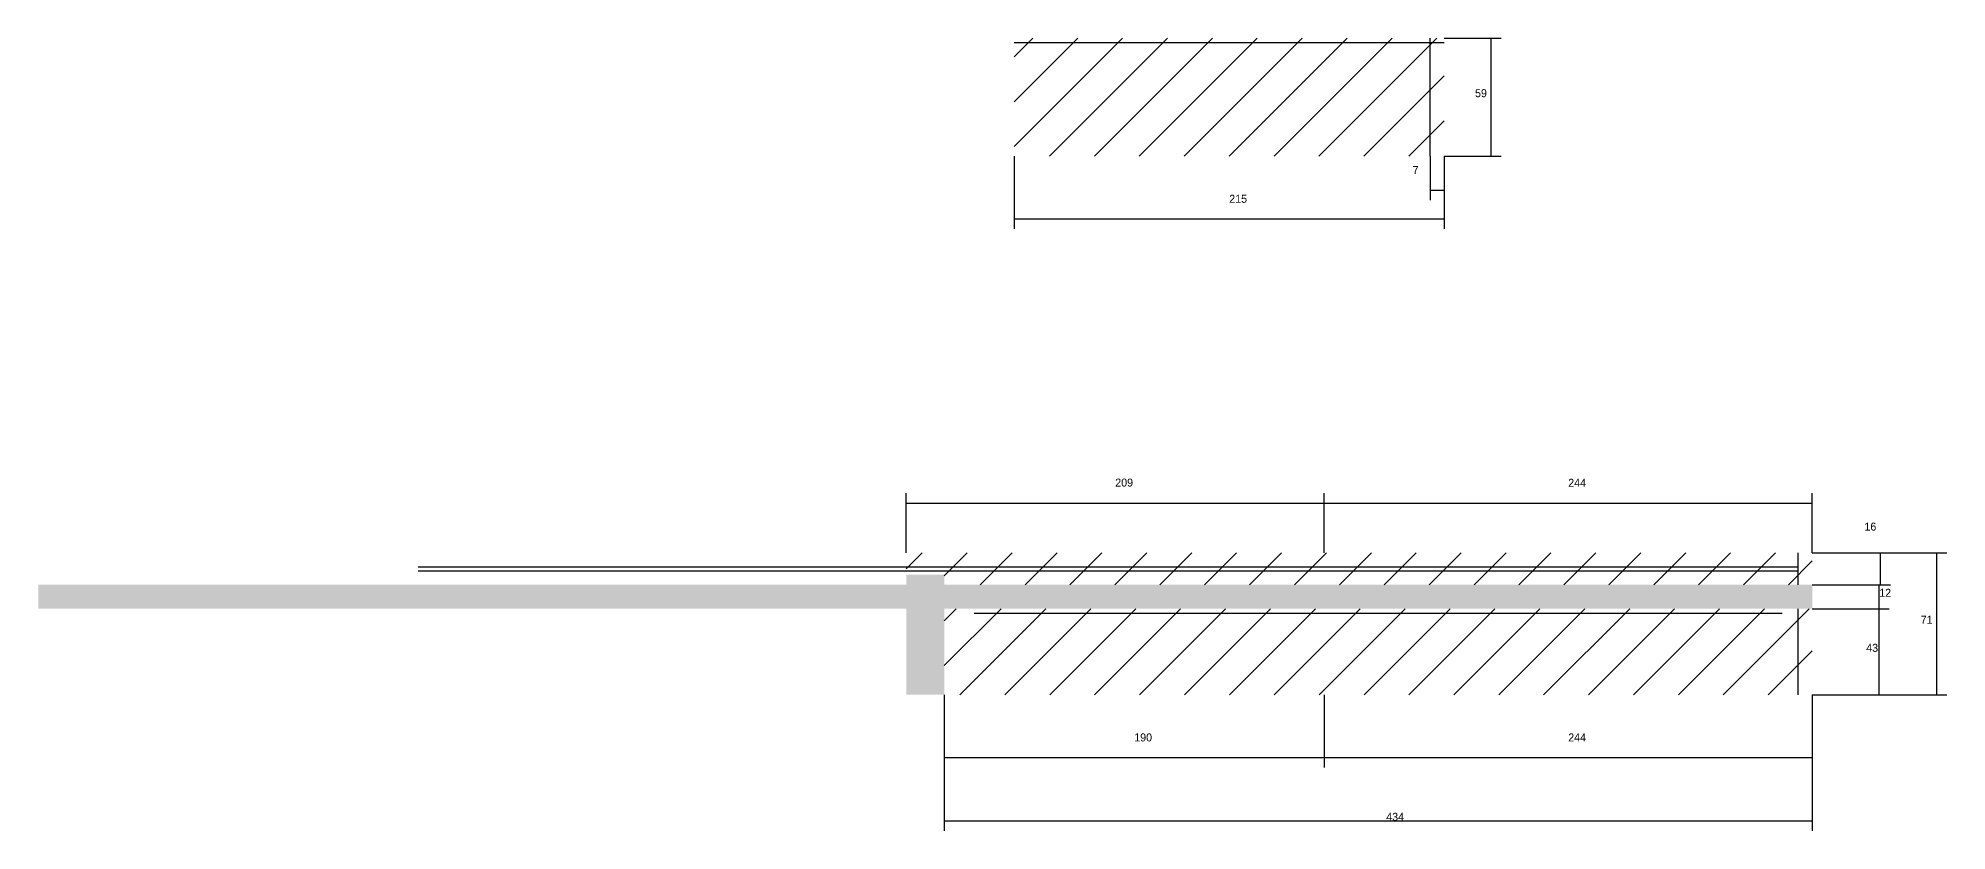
# Model space of a CAD drawing. Header units: metres. Extents: x -6790 to -4258, y 9692 to 10950.
# Drawn here: x -6790 to -5835, y 10554 to 10950 of the extents above; entities that cross this region are included whole.
import ezdxf

# ---------------------------------------------------------------- set-up
doc = ezdxf.new("R2010")
doc.units = ezdxf.units.M
for name, color, linetype in [('COTA', 241, 'Continuous'), ('Hachura', 253, 'Continuous'), ('SARR_2.2x7', 40, 'Continuous')]:
    doc.layers.add(name, color=color, linetype=linetype)

msp = doc.modelspace()

# ---------------------------------------------------------------- hatches: boundary and pattern name
at = {"layer": 'COTA'}
h = msp.add_hatch(dxfattribs=at)
h.set_pattern_fill('AR-CONC', scale=0.03)
h.paths.add_polyline_path([(-6355.5, 10621.6), (-6336.5, 10621.6), (-6336.5, 10664.6), (-5902.5, 10664.6), (-5902.5, 10676.6), (-6336.5, 10676.6), (-6336.5, 10681.6), (-6355.5, 10681.6), (-6355.5, 10676.6), (-6789.5, 10676.6), (-6789.5, 10664.6), (-6355.5, 10664.6)])
at = {"layer": 'Hachura'}
h = msp.add_hatch(dxfattribs=at)
h.set_pattern_fill('ANSI31', scale=5)
h.paths.add_polyline_path([(-6301.5, 10949.9), (-6301.5, 10890.9), (-6086.5, 10890.9), (-6086.5, 10949.9)])
h = msp.add_hatch(dxfattribs=at)
h.set_pattern_fill('ANSI31', scale=5)
h.paths.add_polyline_path([(-6355.5, 10692.6), (-6355.5, 10681.6), (-6336.5, 10681.6), (-6336.5, 10676.6), (-6146.5, 10676.6), (-6146.5, 10692.6)])
h = msp.add_hatch(dxfattribs=at)
h.set_pattern_fill('ANSI31', scale=5)
h.paths.add_polyline_path([(-5902.5, 10676.6), (-5902.5, 10692.6), (-6146.5, 10692.6), (-6146.5, 10676.6)])
h = msp.add_hatch(dxfattribs=at)
h.set_pattern_fill('ANSI31', scale=5)
h.paths.add_polyline_path([(-6336.5, 10664.6), (-6336.5, 10621.6), (-6146.5, 10621.6), (-6146.5, 10664.6)])
h = msp.add_hatch(dxfattribs=at)
h.set_pattern_fill('ANSI31', scale=5)
h.paths.add_polyline_path([(-5902.5, 10621.6), (-5902.5, 10664.6), (-6146.5, 10664.6), (-6146.5, 10621.6)])

# ---------------------------------------------------------------- linework, layer by layer
at = {"layer": 'COTA'}
for p, q in [((-6086.5, 10949.9), (-6058, 10949.9)), ((-6063, 10890.9), (-6063, 10949.9)), ((-6301.5, 10890.9), (-6301.5, 10854.5)), ((-6093.5, 10890.9), (-6093.5, 10868.9)), ((-6086.5, 10890.9), (-6086.5, 10854.5)), ((-6086.5, 10890.9), (-6086.5, 10868.9)), ((-6086.5, 10890.9), (-6058, 10890.9)), ((-6093.5, 10873.9), (-6086.5, 10873.9)), ((-6301.5, 10859.5), (-6086.5, 10859.5)), ((-6355.5, 10692.6), (-6355.5, 10722.5)), ((-6355.5, 10717.5), (-6146.5, 10717.5)), ((-6146.5, 10692.6), (-6146.5, 10722.5)), ((-6146.5, 10692.6), (-6146.5, 10722.5)), ((-6146.5, 10717.5), (-5902.5, 10717.5)), ((-5902.5, 10692.6), (-5902.5, 10722.5)), ((-5902.5, 10692.6), (-5835.2, 10692.6)), ((-5902.5, 10692.6), (-5863.3, 10692.6)), ((-5868.3, 10676.6), (-5868.3, 10692.6)), ((-5840.2, 10621.6), (-5840.2, 10692.6)), ((-5902.5, 10676.6), (-5864, 10676.6)), ((-5902.5, 10676.6), (-5863.3, 10676.6)), ((-5869, 10664.6), (-5869, 10676.6)), ((-5902.5, 10664.6), (-5864, 10664.6)), ((-5902.5, 10664.6), (-5864, 10664.6)), ((-5869, 10621.6), (-5869, 10664.6)), ((-6336.5, 10621.6), (-6336.5, 10585.2)), ((-6336.5, 10621.6), (-6336.5, 10553.6)), ((-6146.5, 10621.6), (-6146.5, 10585.2)), ((-6146.5, 10621.6), (-6146.5, 10585.2)), ((-5902.5, 10621.6), (-5902.5, 10585.2)), ((-5902.5, 10621.6), (-5902.5, 10553.6)), ((-5902.5, 10621.6), (-5864, 10621.6)), ((-5902.5, 10621.6), (-5835.2, 10621.6)), ((-6336.5, 10590.2), (-6146.5, 10590.2)), ((-6146.5, 10590.2), (-5902.5, 10590.2)), ((-6336.5, 10558.6), (-5902.5, 10558.6))]:
    msp.add_line(p, q, dxfattribs=at)
at = {"layer": 'SARR_2.2x7'}
for p, q in [((-6301.5, 10947.7), (-6086.5, 10947.7)), ((-6093.5, 10890.9), (-6093.5, 10949.9)), ((-5909.5, 10676.6), (-5909.5, 10692.6)), ((-6599.5, 10685.6), (-6146.5, 10685.6)), ((-6599.5, 10683.6), (-6146.5, 10683.6)), ((-6146.5, 10685.6), (-5909.5, 10685.6)), ((-6146.5, 10683.6), (-5909.5, 10683.6)), ((-6321.5, 10662.4), (-6146.5, 10662.4)), ((-6146.5, 10662.4), (-5917.5, 10662.4)), ((-5909.5, 10621.6), (-5909.5, 10664.6))]:
    msp.add_line(p, q, dxfattribs=at)

# ---------------------------------------------------------------- texts
at = {"layer": 'COTA'}
for s, p in [('59', (-6071.1, 10920.4)), ('7', (-6102.3, 10882)), ('215', (-6194, 10867.6)), ('209', (-6251, 10725.7)), ('244', (-6024.5, 10725.6)), ('16', (-5876.4, 10703.7)), ('12', (-5869, 10670.6)), ('71', (-5848.3, 10657.1)), ('43', (-5875.5, 10643.1)), ('190', (-6241.5, 10598.3)), ('244', (-6024.5, 10598.3)), ('434', (-6115.5, 10558.6))]:
    msp.add_text(s, height=4, dxfattribs=at).set_placement(p)

doc.saveas('drawing.dxf')
